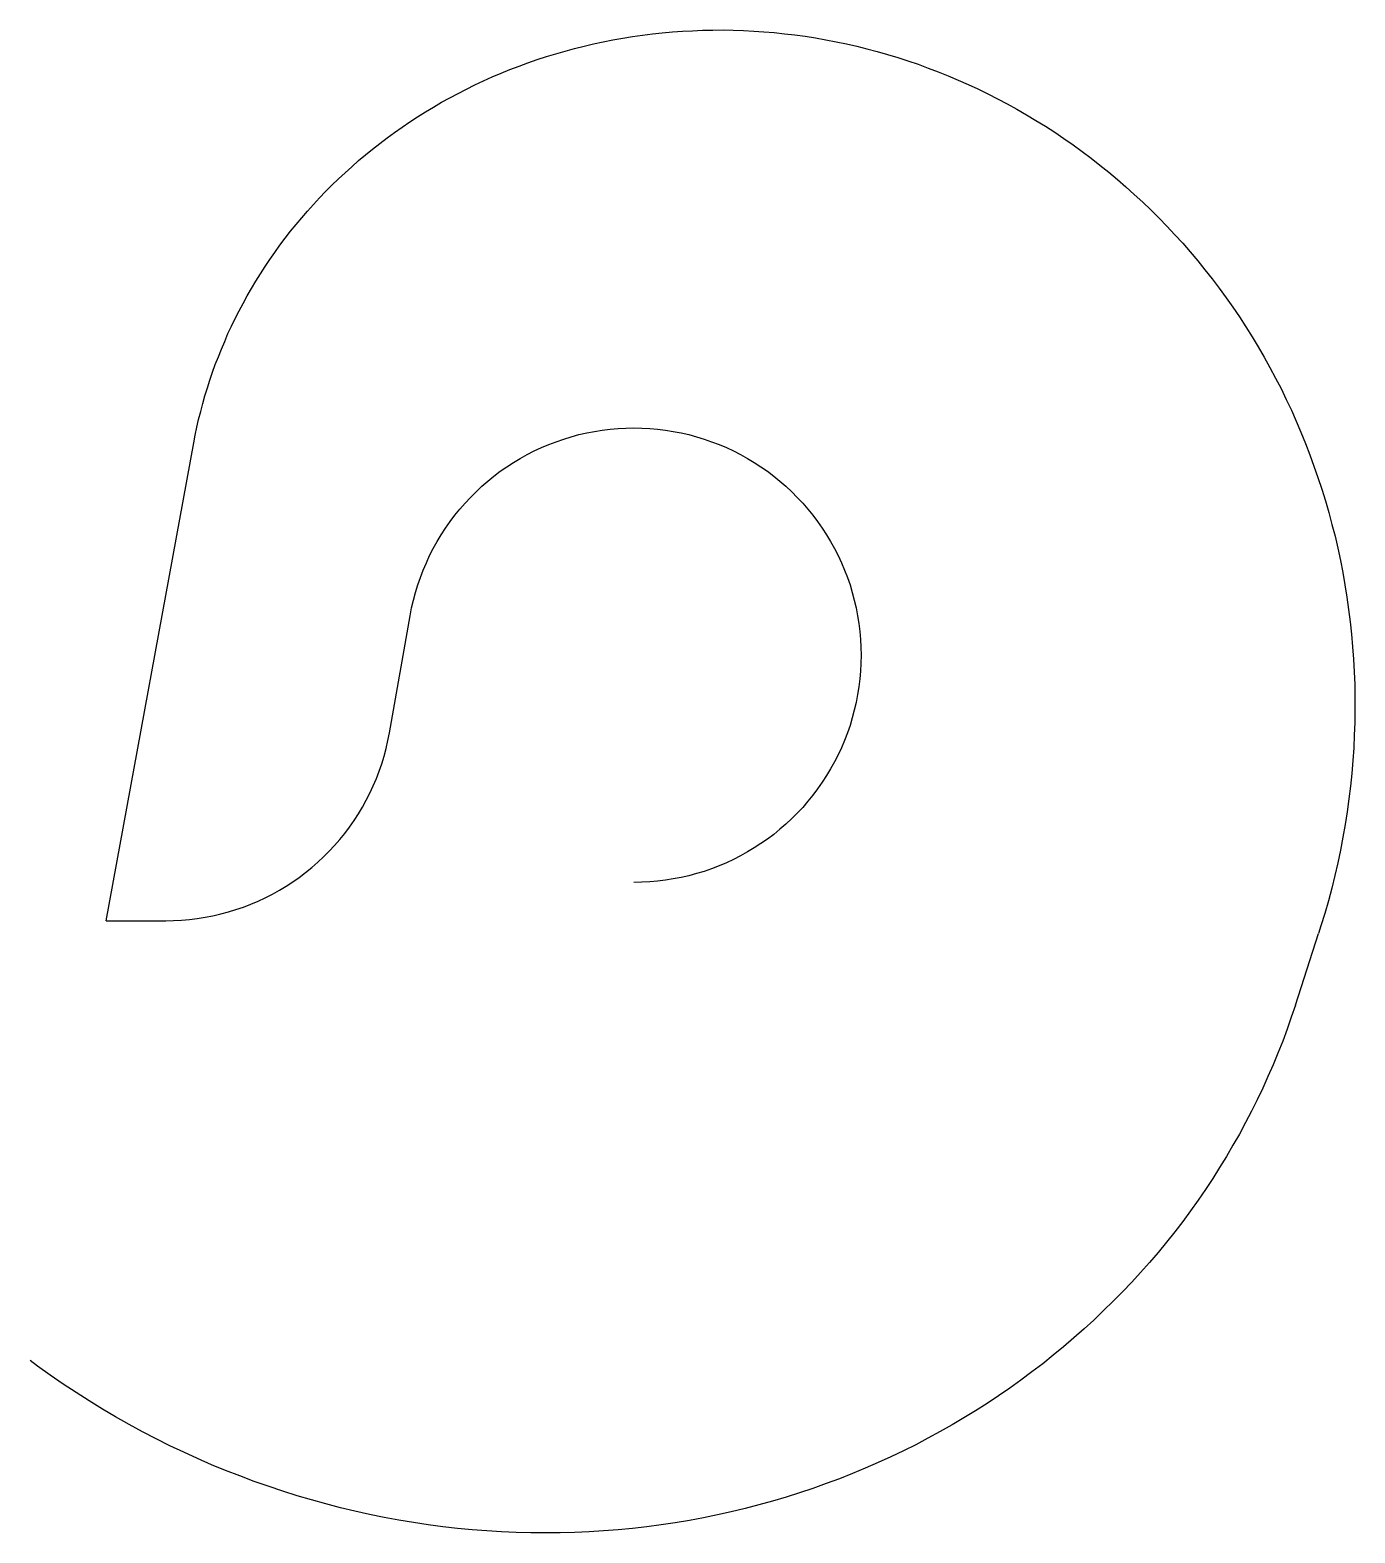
# Model space of a CAD drawing. Header units: metres. Extents: x -553 to 9066, y -4443 to 6465.
import ezdxf

# ---------------------------------------------------------------- set-up
doc = ezdxf.new("R2010")
doc.units = ezdxf.units.M

msp = doc.modelspace()

# ---------------------------------------------------------------- linework, layer by layer
at = {"layer": 'NorminalTrack', "color": 1}
msp.add_lwpolyline([(0, 0), (432, 0), (489, 1), (547, 4), (604, 9), (661, 16), (718, 25), (775, 36), (831, 49), (887, 64), (942, 81), (996, 99), (1050, 120), (1103, 143), (1155, 167), (1206, 193), (1257, 221), (1306, 251), (1354, 282), (1401, 315), (1447, 350), (1492, 386), (1536, 424), (1578, 463), (1618, 504), (1658, 546), (1695, 589), (1732, 634), (1766, 680), (1799, 727), (1831, 775), (1860, 825), (1888, 875), (1914, 926), (1939, 979), (1961, 1032), (1982, 1085), (2001, 1140), (2017, 1195), (2032, 1250), (2045, 1307), (2056, 1363), (2056, 1363), (2206, 2214), (2217, 2270), (2230, 2326), (2245, 2382), (2262, 2437), (2281, 2491), (2301, 2545), (2324, 2598), (2348, 2650), (2374, 2702), (2402, 2752), (2432, 2801), (2463, 2850), (2496, 2897), (2531, 2943), (2567, 2988), (2605, 3031), (2644, 3073), (2685, 3114), (2727, 3153), (2770, 3191), (2815, 3227), (2861, 3262), (2908, 3295), (2957, 3326), (3006, 3356), (3056, 3384), (3108, 3410), (3160, 3434), (3213, 3457), (3267, 3477), (3321, 3496), (3376, 3513), (3432, 3528), (3488, 3541), (3544, 3552), (3601, 3561), (3658, 3568), (3716, 3573), (3773, 3576), (3831, 3577), (3888, 3576), (3946, 3573), (4003, 3568), (4060, 3561), (4117, 3552), (4174, 3541), (4230, 3528), (4285, 3513), (4341, 3496), (4395, 3477), (4449, 3457), (4502, 3434), (4554, 3410), (4605, 3384), (4656, 3356), (4705, 3326), (4753, 3295), (4800, 3262), (4846, 3227), (4891, 3191), (4935, 3153), (4977, 3114), (5017, 3073), (5057, 3031), (5094, 2988), (5131, 2943), (5165, 2897), (5198, 2850), (5230, 2801), (5259, 2752), (5287, 2702), (5313, 2650), (5338, 2598), (5360, 2545), (5381, 2491), (5400, 2437), (5416, 2382), (5431, 2326), (5444, 2270), (5455, 2214), (5464, 2157), (5471, 2100), (5476, 2042), (5479, 1985), (5480, 1927), (5479, 1870), (5476, 1812), (5471, 1755), (5464, 1698), (5455, 1641), (5444, 1584), (5431, 1528), (5416, 1473), (5400, 1417), (5381, 1363), (5360, 1309), (5338, 1256), (5313, 1204), (5287, 1153), (5259, 1102), (5230, 1053), (5198, 1005), (5165, 958), (5131, 912), (5094, 867), (5057, 823), (5017, 781), (4977, 741), (4935, 701), (4891, 664), (4846, 627), (4800, 593), (4753, 560), (4705, 528), (4656, 499), (4605, 471), (4554, 445), (4502, 420), (4449, 398), (4395, 377), (4341, 358), (4285, 342), (4230, 327), (4174, 314), (4117, 303), (4060, 294), (4003, 287), (3946, 282), (3888, 279), (3831, 278)], dxfattribs=at)
at = {"layer": 'WindSpiral', "color": 3}
for p, q in [((0, 0), (635, 3468)), ((8633, -614), (8802, -92))]:
    msp.add_line(p, q, dxfattribs=at)
for points in [[(635, 3468), (646, 3525), (658, 3582), (671, 3639), (686, 3696), (701, 3753), (717, 3810), (734, 3867), (752, 3924), (772, 3981), (792, 4037), (814, 4093), (836, 4149), (860, 4205), (884, 4261), (910, 4316), (937, 4371), (965, 4426), (993, 4481), (1023, 4535), (1054, 4589), (1086, 4642), (1119, 4695), (1153, 4748), (1188, 4800), (1224, 4851), (1261, 4903), (1299, 4953), (1338, 5004), (1378, 5053), (1420, 5102), (1462, 5151), (1505, 5199), (1549, 5246), (1593, 5293), (1639, 5339), (1686, 5385), (1734, 5429), (1783, 5473), (1832, 5517), (1883, 5559), (1934, 5601), (1986, 5642), (2040, 5682), (2093, 5721), (2148, 5760), (2204, 5798), (2260, 5835), (2318, 5871), (2376, 5906), (2435, 5940), (2494, 5973), (2555, 6005), (2616, 6036), (2677, 6067), (2740, 6096), (2803, 6124), (2867, 6152), (2931, 6178), (2997, 6203), (3062, 6227), (3129, 6250), (3196, 6272), (3263, 6293), (3331, 6312), (3400, 6331), (3469, 6348), (3538, 6364), (3608, 6380), (3679, 6393), (3750, 6406), (3821, 6417), (3893, 6428), (3965, 6437), (4037, 6444), (4110, 6451), (4183, 6456), (4256, 6460), (4330, 6463), (4404, 6464), (4478, 6465), (4552, 6463), (4626, 6461), (4701, 6457), (4775, 6452), (4850, 6446), (4925, 6438), (5000, 6429), (5075, 6419), (5150, 6407), (5225, 6394), (5299, 6379), (5374, 6364), (5449, 6347), (5523, 6328), (5598, 6308), (5672, 6287), (5746, 6265), (5820, 6241), (5894, 6216), (5967, 6189), (6040, 6161), (6113, 6132), (6185, 6102), (6257, 6070), (6329, 6037), (6400, 6002), (6471, 5966), (6541, 5929), (6611, 5890), (6681, 5850), (6750, 5809), (6818, 5767), (6886, 5723), (6953, 5678), (7019, 5632), (7085, 5584), (7150, 5535), (7214, 5485), (7278, 5434), (7341, 5381), (7403, 5327), (7464, 5272), (7525, 5216), (7585, 5159), (7644, 5100), (7701, 5040), (7758, 4979), (7815, 4917), (7870, 4854), (7924, 4790), (7977, 4725), (8029, 4658), (8080, 4591), (8130, 4522), (8179, 4453), (8227, 4382), (8273, 4311), (8319, 4238), (8363, 4165), (8406, 4090), (8448, 4015), (8489, 3939), (8529, 3862), (8567, 3784), (8604, 3705), (8639, 3626), (8674, 3545), (8707, 3464), (8738, 3382), (8768, 3300), (8797, 3216), (8825, 3132), (8851, 3048), (8876, 2962), (8899, 2876), (8921, 2790), (8941, 2703), (8960, 2615), (8977, 2527), (8993, 2438), (9007, 2349), (9020, 2260), (9031, 2170), (9041, 2080), (9049, 1989), (9055, 1898), (9060, 1807), (9064, 1715), (9066, 1624), (9066, 1532), (9064, 1439), (9061, 1347), (9057, 1255), (9050, 1162), (9042, 1069), (9033, 977), (9022, 884), (9009, 791), (8994, 699), (8978, 606), (8960, 513), (8941, 421), (8920, 329), (8897, 237), (8873, 145), (8847, 53), (8819, -38), (8802, -92)], [(8633, -614), (8603, -701), (8573, -787), (8541, -874), (8507, -960), (8471, -1045), (8434, -1130), (8396, -1215), (8356, -1299), (8314, -1382), (8271, -1465), (8227, -1548), (8180, -1629), (8133, -1710), (8083, -1791), (8033, -1871), (7980, -1950), (7927, -2028), (7871, -2105), (7815, -2182), (7757, -2258), (7697, -2333), (7636, -2407), (7574, -2480), (7510, -2552), (7445, -2623), (7378, -2693), (7310, -2762), (7241, -2830), (7171, -2898), (7099, -2963), (7026, -3028), (6951, -3092), (6875, -3154), (6799, -3215), (6720, -3275), (6641, -3334), (6561, -3392), (6479, -3448), (6396, -3503), (6312, -3556), (6227, -3608), (6141, -3659), (6054, -3708), (5966, -3756), (5877, -3803), (5787, -3848), (5696, -3891), (5604, -3933), (5511, -3974), (5417, -4012), (5323, -4050), (5227, -4085), (5131, -4120), (5034, -4152), (4936, -4183), (4838, -4212), (4739, -4240), (4639, -4266), (4538, -4290), (4437, -4312), (4336, -4333), (4234, -4352), (4131, -4369), (4028, -4385), (3924, -4398), (3820, -4410), (3716, -4420), (3611, -4428), (3506, -4435), (3400, -4440), (3295, -4442), (3189, -4443), (3083, -4443), (2977, -4440), (2870, -4435), (2764, -4429), (2657, -4420), (2550, -4410), (2444, -4398), (2337, -4384), (2231, -4368), (2124, -4350), (2018, -4331), (1912, -4309), (1806, -4286), (1700, -4260), (1595, -4233), (1490, -4204), (1385, -4173), (1281, -4140), (1176, -4105), (1073, -4069), (970, -4030), (867, -3990), (765, -3948), (663, -3904), (563, -3858), (462, -3810), (363, -3760), (264, -3709), (166, -3656), (68, -3601), (-28, -3544), (-124, -3485), (-219, -3425), (-313, -3363), (-406, -3299), (-498, -3233), (-553, -3193)]]:
    msp.add_lwpolyline(points, dxfattribs=at)

doc.saveas('drawing.dxf')
